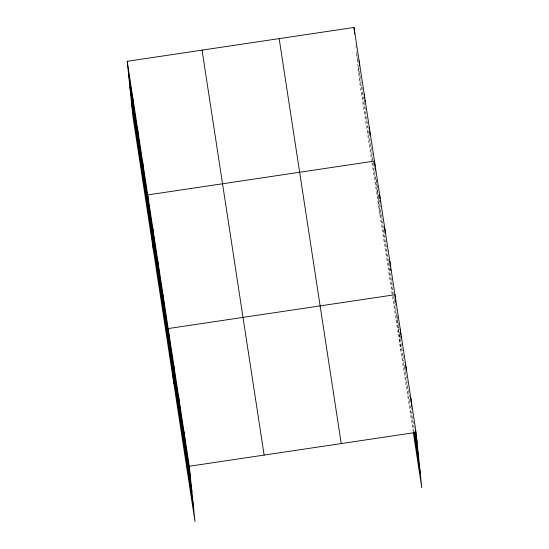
<?xml version="1.0" encoding="UTF-8"?>
<svg xmlns="http://www.w3.org/2000/svg" width="549" height="549" viewBox="0 0 549 549"><rect width="100%" height="100%" fill="white"/><g stroke="black" fill="none" stroke-linecap="round" stroke-linejoin="round"><path stroke-width="0.41" stroke-dasharray="2.75 2.06" d="M356.637 52.999L358.168 63.025M358.682 66.36L361.757 86.406M361.88 87.243L363.678 98.937M364.186 102.279L368.798 132.343M368.921 133.181L373.148 160.74M373.279 161.578L375.324 174.939M375.454 175.776L382.241 220.046M382.365 220.876L393.503 293.543M394.271 298.553L399.658 333.703M399.789 334.54L400.303 337.896M400.434 338.74L402.877 354.688M403.007 355.526L405.196 369.8M405.32 370.644L410.343 403.385M410.858 406.74L414.461 430.244M358.195 68.097L393.015 295.273M393.146 296.11L413.96 431.912M371.872 162.092L359.712 82.748L356.466 51.373M371.996 162.929L392.357 295.726M392.48 296.563L413.157 431.452M397.099 315.387L400.674 350.015M376.36 179.31L380.189 216.381M355.876 45.677L356.129 48.12"/><path stroke-width="0.82" d="M127.224 61.303L189.288 466.252L195.005 521.55L132.933 116.601L127.224 61.303L353.995 27.45L416.067 432.399L421.776 487.697L413.287 432.289M394.957 294.717L168.186 328.57L173.903 383.868M189.288 466.252L416.067 432.399M415.264 430.711L417.192 443.304M414.715 431.926L418.702 457.955M414.09 432.749L420.266 473.046M279.16 38.622L341.231 443.571M202.059 50.131L264.124 455.08M128.349 72.2L190.421 477.156M129.859 86.852L191.93 491.801M131.424 101.949L193.495 506.899M410.789 397.984L411.311 403.014M411.482 404.688L411.654 406.363M405.512 363.562L406.205 370.266M400.235 329.139L400.845 335.007M401.017 336.688L401.189 338.362M395.047 295.554L395.397 298.91M395.568 300.584L395.74 302.266M389.838 261.31L390.36 266.34M390.62 268.852L390.792 270.533M384.719 227.904L385.323 233.771M379.599 194.49L380.032 198.683M380.203 200.364L380.375 202.039M374.994 166.114L374.48 161.083L147.702 194.936L153.418 250.234M375.255 168.632L375.434 170.307M369.353 127.677L369.614 130.188M369.793 131.87L370.047 134.381M364.234 94.27L364.666 98.456M364.845 100.138L365.016 101.812M359.115 60.857L359.636 65.887M353.995 27.45L354.688 34.155M184.018 431.837L185.143 442.734M178.741 397.414L179.866 408.312M173.463 362.992L174.589 373.89M163.067 295.163L164.192 306.061M157.947 261.756L159.073 272.654M152.828 228.343L153.953 239.247M142.582 161.53L143.708 172.427M137.463 128.116L138.588 139.021M132.343 94.709L133.469 105.607"/></g></svg>
